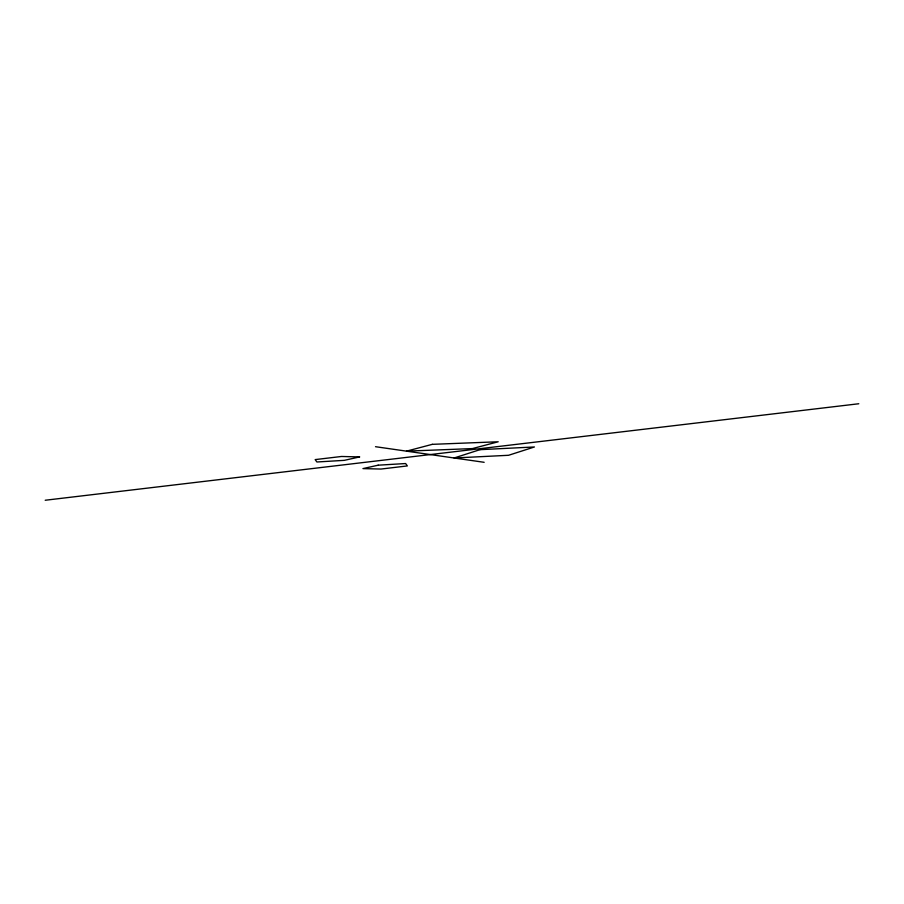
<?xml version="1.0" encoding="UTF-8"?>
<svg xmlns="http://www.w3.org/2000/svg" width="904" height="904" viewBox="0 0 904 904"><rect width="100%" height="100%" fill="white"/><g stroke="black" fill="none" stroke-linecap="round" stroke-linejoin="round"><path stroke-width="1.36" d="M45.2 500.251L858.8 403.749M375.51 446.7L484.16 462.306M479.979 449.672L454.113 457.989L508.556 455.288L534.433 446.971L479.979 449.672M432.315 444.339L406.506 451.152L472.396 448.587L498.206 441.773L432.315 444.339M359.577 456.927L344.356 460.339L316.908 461.989L315.157 459.605L341.531 456.475L359.577 456.927M378.166 465.187L362.945 468.6L380.991 469.052L407.354 465.922L405.613 463.537L378.166 465.187"/></g></svg>
